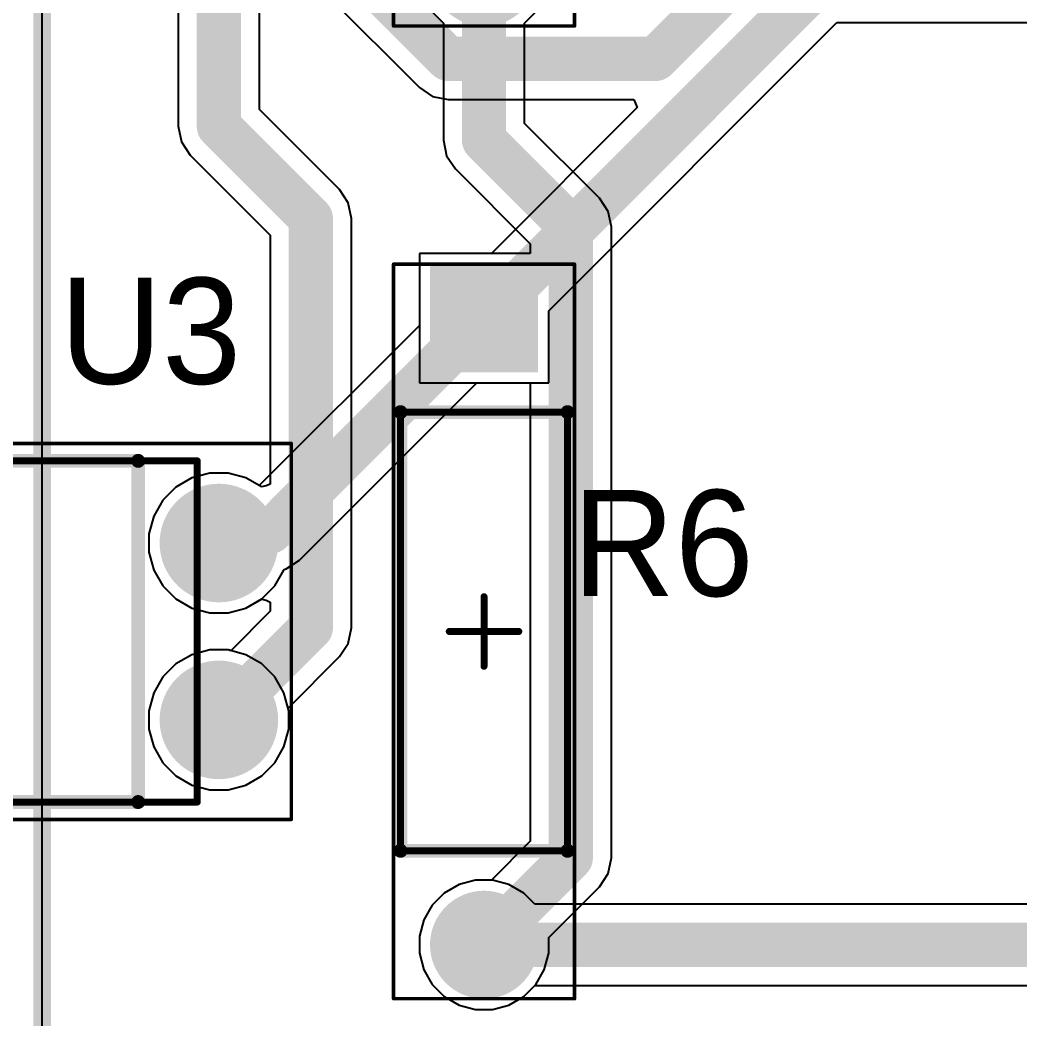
# Model space of a CAD drawing. Header units: millimetres. Extents: x 1.79 to 6.42, y 2.45 to 4.75.
# Drawn here: x 3.388 to 3.953, y 2.981 to 3.546 of the extents above; entities that cross this region are included whole.
import ezdxf

# ---------------------------------------------------------------- set-up
doc = ezdxf.new("R2010")
doc.units = ezdxf.units.MM
doc.header["$MEASUREMENT"] = 0
for name, color, linetype in [('BottomLayer', 5, 'Continuous'), ('BottomSolder', 6, 'Continuous'), ('Mechanical13', 56, 'Continuous'), ('Mechanical15', 56, 'Continuous'), ('MultiLayer', 9, 'Continuous'), ('PadHoleLayer', 156, 'Continuous'), ('TopLayer', 1, 'Continuous'), ('TopOverlay', 2, 'Continuous'), ('TopSolder', 216, 'Continuous')]:
    doc.layers.add(name, color=color, linetype=linetype)

# ---------------------------------------------------------------- blocks, each defined once
blk = doc.blocks.new('VISH_DIP_4_13')
at = {"layer": 'BottomLayer', "const_width": 0.02953}
for points in [[(0.13524, 0.05, 1), (0.16476, 0.05, 1)], [(-0.16476, -0.05, 1), (-0.13524, -0.05, 1)], [(0.13524, -0.05, 1), (0.16476, -0.05, 1)]]:
    blk.add_lwpolyline(points, format="xyb", close=True, dxfattribs=at)
at = {"layer": 'BottomLayer'}
blk.add_solid([(-0.17953, 0.02047), (-0.12047, 0.02047), (-0.17953, 0.07953), (-0.12047, 0.07953)], dxfattribs=at)
at = {"layer": 'BottomSolder', "const_width": 0.03353}
for points in [[(0.13324, 0.05, 1), (0.16676, 0.05, 1)], [(-0.16676, -0.05, 1), (-0.13324, -0.05, 1)], [(0.13324, -0.05, 1), (0.16676, -0.05, 1)]]:
    blk.add_lwpolyline(points, format="xyb", close=True, dxfattribs=at)
at = {"layer": 'BottomSolder'}
blk.add_solid([(-0.18353, 0.01647), (-0.11647, 0.01647), (-0.18353, 0.08353), (-0.11647, 0.08353)], dxfattribs=at)
at = {"layer": 'Mechanical13', "const_width": 0.00394}
for points in [[(-0.1378, 0.09646), (0.1378, 0.09646)], [(-0.1378, -0.09646), (-0.1378, 0.09646)], [(0.1378, -0.09646), (0.1378, 0.09646)], [(-0.1378, -0.09646), (0.1378, -0.09646)]]:
    blk.add_lwpolyline(points, dxfattribs=at)
at = {"layer": 'Mechanical13'}
for points, const_width in [([(-0.13878, 0.09646, 1), (-0.13681, 0.09646, 1)], 0.00197), ([(-0.13878, 0.09646, 1), (-0.13681, 0.09646, 1)], 0.00197), ([(0.13681, 0.09646, 1), (0.13878, 0.09646, 1)], 0.00197), ([(0.13681, 0.09646, 1), (0.13878, 0.09646, 1)], 0.00197), ([(-0.08268, 0.06102, 1), (-0.12205, 0.06102, 1)], 0.00394), ([(-0.12303, 0.06102, 1), (-0.12106, 0.06102, 1)], 0.00197), ([(-0.08366, 0.06102, 1), (-0.08169, 0.06102, 1)], 0.00197), ([(-0.13878, -0.09646, 1), (-0.13681, -0.09646, 1)], 0.00197), ([(-0.13878, -0.09646, 1), (-0.13681, -0.09646, 1)], 0.00197), ([(0.13681, -0.09646, 1), (0.13878, -0.09646, 1)], 0.00197), ([(0.13681, -0.09646, 1), (0.13878, -0.09646, 1)], 0.00197)]:
    blk.add_lwpolyline(points, format="xyb", close=True, dxfattribs=dict(at, const_width=const_width))
at = {"layer": 'Mechanical15'}
for points, const_width in [([(-0.19094, 0.1063), (0.19094, 0.1063)], 0.00197), ([(-0.19094, -0.1063), (-0.19094, 0.1063)], 0.00197), ([(0.19094, -0.1063), (0.19094, 0.1063)], 0.00197), ([(0, -0.01968), (0, 0.01969)], 0.00394), ([(-0.01968, 0), (0.01969, 0)], 0.00394), ([(-0.19094, -0.1063), (0.19094, -0.1063)], 0.00197)]:
    blk.add_lwpolyline(points, dxfattribs=dict(at, const_width=const_width))
for points, const_width in [([(-0.19144, 0.1063, 1), (-0.19045, 0.1063, 1)], 0.000984), ([(-0.19144, 0.1063, 1), (-0.19045, 0.1063, 1)], 0.000984), ([(0.19045, 0.1063, 1), (0.19144, 0.1063, 1)], 0.000984), ([(0.19045, 0.1063, 1), (0.19144, 0.1063, 1)], 0.000984), ([(-0.00098, 0.01969, 1), (0.00098, 0.01969, 1)], 0.00197), ([(-0.02067, 0, 1), (-0.0187, 0, 1)], 0.00197), ([(0.0187, 0, 1), (0.02067, 0, 1)], 0.00197), ([(-0.00098, -0.01968, 1), (0.00098, -0.01968, 1)], 0.00197), ([(-0.19144, -0.1063, 1), (-0.19045, -0.1063, 1)], 0.000984), ([(-0.19144, -0.1063, 1), (-0.19045, -0.1063, 1)], 0.000984), ([(0.19045, -0.1063, 1), (0.19144, -0.1063, 1)], 0.000984), ([(0.19045, -0.1063, 1), (0.19144, -0.1063, 1)], 0.000984)]:
    blk.add_lwpolyline(points, format="xyb", close=True, dxfattribs=dict(at, const_width=const_width))
at = {"layer": 'MultiLayer', "const_width": 0.02953}
for points in [[(0.13524, 0.05, 1), (0.16476, 0.05, 1)], [(-0.16476, -0.05, 1), (-0.13524, -0.05, 1)], [(0.13524, -0.05, 1), (0.16476, -0.05, 1)]]:
    blk.add_lwpolyline(points, format="xyb", close=True, dxfattribs=at)
at = {"layer": 'MultiLayer'}
blk.add_solid([(-0.17953, 0.02047), (-0.12047, 0.02047), (-0.17953, 0.07953), (-0.12047, 0.07953)], dxfattribs=at)
at = {"layer": 'PadHoleLayer', "const_width": 0.01772}
for points in [[(-0.15886, 0.05, 1), (-0.14114, 0.05, 1)], [(0.14114, 0.05, 1), (0.15886, 0.05, 1)], [(-0.15886, -0.05, 1), (-0.14114, -0.05, 1)], [(0.14114, -0.05, 1), (0.15886, -0.05, 1)]]:
    blk.add_lwpolyline(points, format="xyb", close=True, dxfattribs=at)
at = {"layer": 'TopLayer', "const_width": 0.02953}
for points in [[(0.13524, 0.05, 1), (0.16476, 0.05, 1)], [(-0.16476, -0.05, 1), (-0.13524, -0.05, 1)], [(0.13524, -0.05, 1), (0.16476, -0.05, 1)]]:
    blk.add_lwpolyline(points, format="xyb", close=True, dxfattribs=at)
at = {"layer": 'TopLayer'}
blk.add_solid([(-0.17953, 0.02047), (-0.12047, 0.02047), (-0.17953, 0.07953), (-0.12047, 0.07953)], dxfattribs=at)
at = {"layer": 'TopOverlay'}
for points, const_width in [([(-0.14508, 0.10118, 1), (-0.15492, 0.10118, 1)], 0.00984), ([(-0.15738, 0.10118, 1), (-0.15246, 0.10118, 1)], 0.00492), ([(-0.14754, 0.10118, 1), (-0.14262, 0.10118, 1)], 0.00492), ([(-0.1063, 0.09646, 1), (-0.10236, 0.09646, 1)], 0.00394), ([(-0.1063, 0.09646, 1), (-0.10236, 0.09646, 1)], 0.00394), ([(-0.02697, 0.09646, 1), (-0.02303, 0.09646, 1)], 0.00394), ([(-0.02697, 0.09646, 1), (-0.02303, 0.09646, 1)], 0.00394), ([(0.02303, 0.09646, 1), (0.02697, 0.09646, 1)], 0.00394), ([(0.02303, 0.09646, 1), (0.02697, 0.09646, 1)], 0.00394), ([(0.10236, 0.09646, 1), (0.1063, 0.09646, 1)], 0.00394), ([(0.10236, 0.09646, 1), (0.1063, 0.09646, 1)], 0.00394), ([(-0.05315, 0.05709, 1), (-0.07677, 0.05709, 1)], 0.02362), ([(-0.08268, 0.05709, 1), (-0.07087, 0.05709, 1)], 0.01181), ([(-0.05906, 0.05709, 1), (-0.04724, 0.05709, 1)], 0.01181), ([(-0.1063, -0.09646, 1), (-0.10236, -0.09646, 1)], 0.00394), ([(-0.1063, -0.09646, 1), (-0.10236, -0.09646, 1)], 0.00394), ([(0.10236, -0.09646, 1), (0.1063, -0.09646, 1)], 0.00394), ([(0.10236, -0.09646, 1), (0.1063, -0.09646, 1)], 0.00394)]:
    blk.add_lwpolyline(points, format="xyb", close=True, dxfattribs=dict(at, const_width=const_width))
at = {"layer": 'TopOverlay', "const_width": 0.00787}
for points in [[(-0.10433, 0.09646), (-0.025, 0.09646)], [(-0.10433, -0.09646), (-0.10433, 0.09646)], [(0.025, 0.09646), (0.10433, 0.09646)], [(0.10433, -0.09646), (0.10433, 0.09646)], [(-0.10433, -0.09646), (0.10433, -0.09646)]]:
    blk.add_lwpolyline(points, dxfattribs=at)
blk.add_lwpolyline([(0.025, 0.09646, -1), (-0.025, 0.09646)], format="xyb", dxfattribs=at)
at = {"layer": 'TopSolder', "const_width": 0.03353}
for points in [[(0.13324, 0.05, 1), (0.16676, 0.05, 1)], [(-0.16676, -0.05, 1), (-0.13324, -0.05, 1)], [(0.13324, -0.05, 1), (0.16676, -0.05, 1)]]:
    blk.add_lwpolyline(points, format="xyb", close=True, dxfattribs=at)
at = {"layer": 'TopSolder'}
blk.add_solid([(-0.18353, 0.01647), (-0.11647, 0.01647), (-0.18353, 0.08353), (-0.11647, 0.08353)], dxfattribs=at)
blk = doc.blocks.new('RESA60_630X240_24')
at = {"layer": 'BottomLayer', "const_width": 0.02657}
blk.add_lwpolyline([(0.16388, 0, 1), (0.19045, 0, 1)], format="xyb", close=True, dxfattribs=at)
at = {"layer": 'BottomLayer'}
blk.add_solid([(-0.20374, -0.02657), (-0.15059, -0.02657), (-0.20374, 0.02657), (-0.15059, 0.02657)], dxfattribs=at)
at = {"layer": 'BottomSolder', "const_width": 0.03057}
blk.add_lwpolyline([(0.16188, 0, 1), (0.19245, 0, 1)], format="xyb", close=True, dxfattribs=at)
at = {"layer": 'BottomSolder'}
blk.add_solid([(-0.20774, -0.03057), (-0.14659, -0.03057), (-0.20774, 0.03057), (-0.14659, 0.03057)], dxfattribs=at)
at = {"layer": 'Mechanical13', "const_width": 0.00394}
for points in [[(-0.12402, -0.04724), (-0.12402, 0.04724)], [(0.12402, 0.04724), (-0.12402, 0.04724)], [(0.12402, -0.04724), (0.12402, 0.04724)], [(0.12402, -0.04724), (-0.12402, -0.04724)]]:
    blk.add_lwpolyline(points, dxfattribs=at)
at = {"layer": 'Mechanical13', "const_width": 0.00197}
for points in [[(-0.125, 0.04724, 1), (-0.12303, 0.04724, 1)], [(-0.125, 0.04724, 1), (-0.12303, 0.04724, 1)], [(0.12303, 0.04724, 1), (0.125, 0.04724, 1)], [(0.12303, 0.04724, 1), (0.125, 0.04724, 1)], [(-0.125, -0.04724, 1), (-0.12303, -0.04724, 1)], [(-0.125, -0.04724, 1), (-0.12303, -0.04724, 1)], [(0.12303, -0.04724, 1), (0.125, -0.04724, 1)], [(0.12303, -0.04724, 1), (0.125, -0.04724, 1)]]:
    blk.add_lwpolyline(points, format="xyb", close=True, dxfattribs=at)
at = {"layer": 'Mechanical15'}
for points, const_width in [([(0.20768, 0.05118), (-0.20768, 0.05118)], 0.00197), ([(-0.20768, -0.05118), (-0.20768, 0.05118)], 0.00197), ([(0.20768, -0.05118), (0.20768, 0.05118)], 0.00197), ([(0, -0.01968), (0, 0.01969)], 0.00394), ([(0.01968, 0), (-0.01969, 0)], 0.00394), ([(0.20768, -0.05118), (-0.20768, -0.05118)], 0.00197)]:
    blk.add_lwpolyline(points, dxfattribs=dict(at, const_width=const_width))
for points, const_width in [([(-0.20817, 0.05118, 1), (-0.20719, 0.05118, 1)], 0.000984), ([(-0.20817, 0.05118, 1), (-0.20719, 0.05118, 1)], 0.000984), ([(0.20719, 0.05118, 1), (0.20817, 0.05118, 1)], 0.000984), ([(0.20719, 0.05118, 1), (0.20817, 0.05118, 1)], 0.000984), ([(-0.00098, 0.01969, 1), (0.00098, 0.01969, 1)], 0.00197), ([(-0.02067, 0, 1), (-0.0187, 0, 1)], 0.00197), ([(0.0187, 0, 1), (0.02067, 0, 1)], 0.00197), ([(-0.00098, -0.01968, 1), (0.00098, -0.01968, 1)], 0.00197), ([(-0.20817, -0.05118, 1), (-0.20719, -0.05118, 1)], 0.000984), ([(-0.20817, -0.05118, 1), (-0.20719, -0.05118, 1)], 0.000984), ([(0.20719, -0.05118, 1), (0.20817, -0.05118, 1)], 0.000984), ([(0.20719, -0.05118, 1), (0.20817, -0.05118, 1)], 0.000984)]:
    blk.add_lwpolyline(points, format="xyb", close=True, dxfattribs=dict(at, const_width=const_width))
at = {"layer": 'MultiLayer', "const_width": 0.02657}
blk.add_lwpolyline([(0.16388, 0, 1), (0.19045, 0, 1)], format="xyb", close=True, dxfattribs=at)
at = {"layer": 'MultiLayer'}
blk.add_solid([(-0.20374, -0.02657), (-0.15059, -0.02657), (-0.20374, 0.02657), (-0.15059, 0.02657)], dxfattribs=at)
at = {"layer": 'PadHoleLayer', "const_width": 0.01673}
for points in [[(-0.18553, 0, 1), (-0.1688, 0, 1)], [(0.1688, 0, 1), (0.18553, 0, 1)]]:
    blk.add_lwpolyline(points, format="xyb", close=True, dxfattribs=at)
at = {"layer": 'TopLayer', "const_width": 0.02657}
blk.add_lwpolyline([(0.16388, 0, 1), (0.19045, 0, 1)], format="xyb", close=True, dxfattribs=at)
at = {"layer": 'TopLayer'}
blk.add_solid([(-0.20374, -0.02657), (-0.15059, -0.02657), (-0.20374, 0.02657), (-0.15059, 0.02657)], dxfattribs=at)
at = {"layer": 'TopOverlay', "const_width": 0.00787}
for points in [[(0.12402, 0.04724), (-0.12402, 0.04724)], [(-0.12402, -0.04724), (-0.12402, 0.04724)], [(0.12402, -0.04724), (0.12402, 0.04724)], [(0.12402, -0.04724), (-0.12402, -0.04724)]]:
    blk.add_lwpolyline(points, dxfattribs=at)
at = {"layer": 'TopOverlay', "const_width": 0.00394}
for points in [[(-0.12598, 0.04724, 1), (-0.12205, 0.04724, 1)], [(-0.12598, 0.04724, 1), (-0.12205, 0.04724, 1)], [(0.12205, 0.04724, 1), (0.12598, 0.04724, 1)], [(0.12205, 0.04724, 1), (0.12598, 0.04724, 1)], [(-0.12598, -0.04724, 1), (-0.12205, -0.04724, 1)], [(-0.12598, -0.04724, 1), (-0.12205, -0.04724, 1)], [(0.12205, -0.04724, 1), (0.12598, -0.04724, 1)], [(0.12205, -0.04724, 1), (0.12598, -0.04724, 1)]]:
    blk.add_lwpolyline(points, format="xyb", close=True, dxfattribs=at)
at = {"layer": 'TopSolder', "const_width": 0.03057}
blk.add_lwpolyline([(0.16188, 0, 1), (0.19245, 0, 1)], format="xyb", close=True, dxfattribs=at)
at = {"layer": 'TopSolder'}
blk.add_solid([(-0.20774, -0.03057), (-0.14659, -0.03057), (-0.20774, 0.03057), (-0.14659, 0.03057)], dxfattribs=at)
blk = doc.blocks.new('RESA60_630X240_25')
at = {"layer": 'BottomLayer', "const_width": 0.02657}
blk.add_lwpolyline([(0.16388, 0, 1), (0.19045, 0, 1)], format="xyb", close=True, dxfattribs=at)
at = {"layer": 'BottomLayer'}
blk.add_solid([(-0.20374, -0.02657), (-0.15059, -0.02657), (-0.20374, 0.02657), (-0.15059, 0.02657)], dxfattribs=at)
at = {"layer": 'BottomSolder', "const_width": 0.03057}
blk.add_lwpolyline([(0.16188, 0, 1), (0.19245, 0, 1)], format="xyb", close=True, dxfattribs=at)
at = {"layer": 'BottomSolder'}
blk.add_solid([(-0.20774, -0.03057), (-0.14659, -0.03057), (-0.20774, 0.03057), (-0.14659, 0.03057)], dxfattribs=at)
at = {"layer": 'Mechanical13', "const_width": 0.00394}
for points in [[(-0.12402, -0.04724), (-0.12402, 0.04724)], [(0.12402, 0.04724), (-0.12402, 0.04724)], [(0.12402, -0.04724), (0.12402, 0.04724)], [(0.12402, -0.04724), (-0.12402, -0.04724)]]:
    blk.add_lwpolyline(points, dxfattribs=at)
at = {"layer": 'Mechanical13', "const_width": 0.00197}
for points in [[(-0.125, 0.04724, 1), (-0.12303, 0.04724, 1)], [(-0.125, 0.04724, 1), (-0.12303, 0.04724, 1)], [(0.12303, 0.04724, 1), (0.125, 0.04724, 1)], [(0.12303, 0.04724, 1), (0.125, 0.04724, 1)], [(-0.125, -0.04724, 1), (-0.12303, -0.04724, 1)], [(-0.125, -0.04724, 1), (-0.12303, -0.04724, 1)], [(0.12303, -0.04724, 1), (0.125, -0.04724, 1)], [(0.12303, -0.04724, 1), (0.125, -0.04724, 1)]]:
    blk.add_lwpolyline(points, format="xyb", close=True, dxfattribs=at)
at = {"layer": 'Mechanical15'}
for points, const_width in [([(0.20768, 0.05118), (-0.20768, 0.05118)], 0.00197), ([(-0.20768, -0.05118), (-0.20768, 0.05118)], 0.00197), ([(0.20768, -0.05118), (0.20768, 0.05118)], 0.00197), ([(0, -0.01968), (0, 0.01969)], 0.00394), ([(0.01968, 0), (-0.01969, 0)], 0.00394), ([(0.20768, -0.05118), (-0.20768, -0.05118)], 0.00197)]:
    blk.add_lwpolyline(points, dxfattribs=dict(at, const_width=const_width))
for points, const_width in [([(-0.20817, 0.05118, 1), (-0.20719, 0.05118, 1)], 0.000984), ([(-0.20817, 0.05118, 1), (-0.20719, 0.05118, 1)], 0.000984), ([(0.20719, 0.05118, 1), (0.20817, 0.05118, 1)], 0.000984), ([(0.20719, 0.05118, 1), (0.20817, 0.05118, 1)], 0.000984), ([(-0.00098, 0.01969, 1), (0.00098, 0.01969, 1)], 0.00197), ([(-0.02067, 0, 1), (-0.0187, 0, 1)], 0.00197), ([(0.0187, 0, 1), (0.02067, 0, 1)], 0.00197), ([(-0.00098, -0.01968, 1), (0.00098, -0.01968, 1)], 0.00197), ([(-0.20817, -0.05118, 1), (-0.20719, -0.05118, 1)], 0.000984), ([(-0.20817, -0.05118, 1), (-0.20719, -0.05118, 1)], 0.000984), ([(0.20719, -0.05118, 1), (0.20817, -0.05118, 1)], 0.000984), ([(0.20719, -0.05118, 1), (0.20817, -0.05118, 1)], 0.000984)]:
    blk.add_lwpolyline(points, format="xyb", close=True, dxfattribs=dict(at, const_width=const_width))
at = {"layer": 'MultiLayer', "const_width": 0.02657}
blk.add_lwpolyline([(0.16388, 0, 1), (0.19045, 0, 1)], format="xyb", close=True, dxfattribs=at)
at = {"layer": 'MultiLayer'}
blk.add_solid([(-0.20374, -0.02657), (-0.15059, -0.02657), (-0.20374, 0.02657), (-0.15059, 0.02657)], dxfattribs=at)
at = {"layer": 'PadHoleLayer', "const_width": 0.01673}
for points in [[(-0.18553, 0, 1), (-0.1688, 0, 1)], [(0.1688, 0, 1), (0.18553, 0, 1)]]:
    blk.add_lwpolyline(points, format="xyb", close=True, dxfattribs=at)
at = {"layer": 'TopLayer', "const_width": 0.02657}
blk.add_lwpolyline([(0.16388, 0, 1), (0.19045, 0, 1)], format="xyb", close=True, dxfattribs=at)
at = {"layer": 'TopLayer'}
blk.add_solid([(-0.20374, -0.02657), (-0.15059, -0.02657), (-0.20374, 0.02657), (-0.15059, 0.02657)], dxfattribs=at)
at = {"layer": 'TopOverlay', "const_width": 0.00787}
for points in [[(0.12402, 0.04724), (-0.12402, 0.04724)], [(-0.12402, -0.04724), (-0.12402, 0.04724)], [(0.12402, -0.04724), (0.12402, 0.04724)], [(0.12402, -0.04724), (-0.12402, -0.04724)]]:
    blk.add_lwpolyline(points, dxfattribs=at)
at = {"layer": 'TopOverlay', "const_width": 0.00394}
for points in [[(-0.12598, 0.04724, 1), (-0.12205, 0.04724, 1)], [(-0.12598, 0.04724, 1), (-0.12205, 0.04724, 1)], [(0.12205, 0.04724, 1), (0.12598, 0.04724, 1)], [(0.12205, 0.04724, 1), (0.12598, 0.04724, 1)], [(-0.12598, -0.04724, 1), (-0.12205, -0.04724, 1)], [(-0.12598, -0.04724, 1), (-0.12205, -0.04724, 1)], [(0.12205, -0.04724, 1), (0.12598, -0.04724, 1)], [(0.12205, -0.04724, 1), (0.12598, -0.04724, 1)]]:
    blk.add_lwpolyline(points, format="xyb", close=True, dxfattribs=at)
at = {"layer": 'TopSolder', "const_width": 0.03057}
blk.add_lwpolyline([(0.16188, 0, 1), (0.19245, 0, 1)], format="xyb", close=True, dxfattribs=at)
at = {"layer": 'TopSolder'}
blk.add_solid([(-0.20774, -0.03057), (-0.14659, -0.03057), (-0.20774, 0.03057), (-0.14659, 0.03057)], dxfattribs=at)

msp = doc.modelspace()

# ---------------------------------------------------------------- linework, layer by layer
at = {"layer": 'BottomLayer'}
for p, q in [((3.4, 2.45), (3.4, 4.75)), ((3.55187, 3.56912), (3.61345, 3.50754)), ((3.68657, 3.3813), (3.84962, 3.54435)), ((3.84962, 3.54435), (4.25531, 3.54435)), ((3.61345, 3.50754), (3.62089, 3.50256)), ((3.62089, 3.50256), (3.62967, 3.50082)), ((3.62967, 3.50082), (3.73468, 3.50082)), ((3.73659, 3.4962), (3.65413, 3.41374)), ((3.73468, 3.50082), (3.73659, 3.4962)), ((3.65413, 3.41374), (3.61343, 3.41374)), ((3.61343, 3.41374), (3.61343, 3.37303)), ((3.68657, 3.34059), (3.68657, 3.3813)), ((3.61343, 3.37303), (3.52284, 3.28245)), ((3.54557, 3.24029), (3.64587, 3.34059)), ((3.64587, 3.34059), (3.68657, 3.34059)), ((3.48474, 3.28683), (3.47573, 3.28163)), ((3.4948, 3.28953), (3.48474, 3.28683)), ((3.5052, 3.28953), (3.4948, 3.28953)), ((3.51526, 3.28683), (3.5052, 3.28953)), ((3.52284, 3.28245), (3.51526, 3.28683)), ((3.47573, 3.28163), (3.46837, 3.27427)), ((3.46837, 3.27427), (3.46317, 3.26526)), ((3.46317, 3.26526), (3.46047, 3.2552)), ((3.46047, 3.2552), (3.46047, 3.2448)), ((3.46047, 3.2448), (3.46317, 3.23474)), ((3.53813, 3.23532), (3.54557, 3.24029)), ((3.46317, 3.23474), (3.46837, 3.22573)), ((3.53163, 3.22573), (3.53683, 3.23474)), ((3.53683, 3.23474), (3.53692, 3.23508)), ((3.53692, 3.23508), (3.53813, 3.23532)), ((3.46837, 3.22573), (3.47573, 3.21837)), ((3.52427, 3.21837), (3.53163, 3.22573)), ((3.47573, 3.21837), (3.48474, 3.21317)), ((3.48474, 3.21317), (3.4948, 3.21047)), ((3.5052, 3.21047), (3.51526, 3.21317)), ((3.51526, 3.21317), (3.52427, 3.21837)), ((3.4948, 3.21047), (3.5052, 3.21047)), ((3.48474, 3.18683), (3.47573, 3.18163)), ((3.4948, 3.18953), (3.48474, 3.18683)), ((3.5052, 3.18953), (3.4948, 3.18953)), ((3.51526, 3.18683), (3.5052, 3.18953)), ((3.52427, 3.18163), (3.51526, 3.18683)), ((3.47573, 3.18163), (3.46837, 3.17427)), ((3.53163, 3.17427), (3.52427, 3.18163)), ((3.46837, 3.17427), (3.46317, 3.16526)), ((3.53683, 3.16526), (3.53163, 3.17427)), ((3.46317, 3.16526), (3.46047, 3.1552)), ((3.53953, 3.1552), (3.53683, 3.16526)), ((3.46047, 3.1552), (3.46047, 3.1448)), ((3.53953, 3.1448), (3.53953, 3.1552)), ((3.46047, 3.1448), (3.46317, 3.13474)), ((3.53683, 3.13474), (3.53953, 3.1448)), ((3.46317, 3.13474), (3.46837, 3.12573)), ((3.53163, 3.12573), (3.53683, 3.13474)), ((3.46837, 3.12573), (3.47573, 3.11837)), ((3.52427, 3.11837), (3.53163, 3.12573)), ((3.47573, 3.11837), (3.48474, 3.11317)), ((3.51526, 3.11317), (3.52427, 3.11837)), ((3.48474, 3.11317), (3.4948, 3.11047)), ((3.5052, 3.11047), (3.51526, 3.11317)), ((3.4948, 3.11047), (3.5052, 3.11047)), ((3.63588, 3.05692), (3.62754, 3.0521)), ((3.64518, 3.05941), (3.63588, 3.05692)), ((3.65482, 3.05941), (3.64518, 3.05941)), ((3.66412, 3.05692), (3.65482, 3.05941)), ((3.67246, 3.0521), (3.66412, 3.05692)), ((3.62754, 3.0521), (3.62073, 3.04529)), ((3.67878, 3.04577), (3.67246, 3.0521)), ((3.62073, 3.04529), (3.61592, 3.03695)), ((4.05273, 3.04577), (3.67878, 3.04577)), ((3.61592, 3.03695), (3.61343, 3.02765)), ((3.61343, 3.02765), (3.61343, 3.01802)), ((3.61343, 3.01802), (3.61592, 3.00872)), ((3.61592, 3.00872), (3.62073, 3.00038)), ((3.62073, 3.00038), (3.62754, 2.99357)), ((3.67246, 2.99357), (3.67878, 2.99989)), ((3.67878, 2.99989), (4.04323, 2.99989)), ((3.62754, 2.99357), (3.63588, 2.98875)), ((3.66412, 2.98875), (3.67246, 2.99357)), ((3.63588, 2.98875), (3.64518, 2.98626)), ((3.65482, 2.98626), (3.66412, 2.98875)), ((3.64518, 2.98626), (3.65482, 2.98626))]:
    msp.add_line(p, q, dxfattribs=at)
at = {"layer": 'BottomLayer', "const_width": 0.025}
for points in [[(3.7471, 3.52376), (3.85688, 3.63355)], [(3.56809, 3.58534), (3.62967, 3.52376)], [(3.65, 3.37717), (3.84012, 3.56729)], [(3.62967, 3.52376), (3.7471, 3.52376)], [(3.52935, 3.25652), (3.65, 3.37717)], [(3.5, 3.25), (3.50652, 3.25652)], [(3.50652, 3.25652), (3.52935, 3.25652)], [(3.65, 3.02283), (4.05273, 3.02283)]]:
    msp.add_lwpolyline(points, dxfattribs=at)
at = {"layer": 'BottomLayer', "const_width": 0.0125}
for points in [[(3.62342, 3.52376, 1), (3.63592, 3.52376, 1)], [(3.62342, 3.52376, 1), (3.63592, 3.52376, 1)], [(3.74085, 3.52376, 1), (3.75335, 3.52376, 1)], [(3.74085, 3.52376, 1), (3.75335, 3.52376, 1)], [(3.64375, 3.37717, 1), (3.65625, 3.37717, 1)], [(3.64375, 3.37717, 1), (3.65625, 3.37717, 1)], [(3.50027, 3.25652, 1), (3.51277, 3.25652, 1)], [(3.50027, 3.25652, 1), (3.51277, 3.25652, 1)], [(3.5231, 3.25652, 1), (3.5356, 3.25652, 1)], [(3.5231, 3.25652, 1), (3.5356, 3.25652, 1)], [(3.49375, 3.25, 1), (3.50625, 3.25, 1)], [(3.64375, 3.02283, 1), (3.65625, 3.02283, 1)]]:
    msp.add_lwpolyline(points, format="xyb", close=True, dxfattribs=at)
at = {"layer": 'TopLayer'}
for p, q in [((3.4, 2.45), (3.4, 4.75)), ((3.47706, 3.6676), (3.47706, 3.48563)), ((3.52294, 3.49513), (3.52294, 3.6676)), ((3.62073, 3.55038), (3.62706, 3.54405)), ((3.67294, 3.54405), (3.67927, 3.55038)), ((3.62706, 3.54405), (3.62706, 3.47778)), ((3.67294, 3.48728), (3.67294, 3.54405)), ((3.56825, 3.44982), (3.52294, 3.49513)), ((3.47706, 3.48563), (3.47881, 3.47685)), ((3.7153, 3.44493), (3.67294, 3.48728)), ((3.47881, 3.47685), (3.48378, 3.46941)), ((3.62706, 3.47778), (3.62881, 3.469)), ((3.48378, 3.46941), (3.52909, 3.4241)), ((3.62881, 3.469), (3.63378, 3.46156)), ((3.63378, 3.46156), (3.67613, 3.4192)), ((3.57322, 3.44238), (3.56825, 3.44982)), ((3.57497, 3.4336), (3.57322, 3.44238)), ((3.72027, 3.43749), (3.7153, 3.44493)), ((3.72202, 3.42871), (3.72027, 3.43749)), ((3.57497, 3.20203), (3.57497, 3.4336)), ((3.72202, 3.07191), (3.72202, 3.42871)), ((3.52909, 3.4241), (3.52909, 3.28335)), ((3.67613, 3.4192), (3.67613, 3.41374)), ((3.67613, 3.41374), (3.61343, 3.41374)), ((3.61343, 3.41374), (3.61343, 3.34059)), ((3.61343, 3.34059), (3.67613, 3.34059)), ((3.67613, 3.34059), (3.67613, 3.08141)), ((3.48474, 3.28683), (3.47573, 3.28163)), ((3.4948, 3.28953), (3.48474, 3.28683)), ((3.5052, 3.28953), (3.4948, 3.28953)), ((3.51526, 3.28683), (3.5052, 3.28953)), ((3.52409, 3.28174), (3.51526, 3.28683)), ((3.47573, 3.28163), (3.46837, 3.27427)), ((3.52675, 3.28238), (3.52409, 3.28174)), ((3.52909, 3.28335), (3.52675, 3.28238)), ((3.46837, 3.27427), (3.46317, 3.26526)), ((3.46317, 3.26526), (3.46047, 3.2552)), ((3.46047, 3.2552), (3.46047, 3.2448)), ((3.46047, 3.2448), (3.46317, 3.23474)), ((3.46317, 3.23474), (3.46837, 3.22573)), ((3.46837, 3.22573), (3.47573, 3.21837)), ((3.47573, 3.21837), (3.48474, 3.21317)), ((3.48474, 3.21317), (3.4948, 3.21047)), ((3.5052, 3.21047), (3.51526, 3.21317)), ((3.51526, 3.21317), (3.52409, 3.21826)), ((3.52409, 3.21826), (3.52675, 3.21762)), ((3.52675, 3.21762), (3.52909, 3.21665)), ((3.52909, 3.21665), (3.52909, 3.21153)), ((3.4948, 3.21047), (3.5052, 3.21047)), ((3.52909, 3.21153), (3.50669, 3.18913)), ((3.57322, 3.19325), (3.57497, 3.20203)), ((3.56825, 3.18581), (3.57322, 3.19325)), ((3.48474, 3.18683), (3.47573, 3.18163)), ((3.4948, 3.18953), (3.48474, 3.18683)), ((3.5052, 3.18953), (3.4948, 3.18953)), ((3.50669, 3.18913), (3.5052, 3.18953)), ((3.53913, 3.15669), (3.56825, 3.18581)), ((3.47573, 3.18163), (3.46837, 3.17427)), ((3.46837, 3.17427), (3.46317, 3.16526)), ((3.46317, 3.16526), (3.46047, 3.1552)), ((3.53953, 3.1552), (3.53913, 3.15669)), ((3.46047, 3.1552), (3.46047, 3.1448)), ((3.53953, 3.1448), (3.53953, 3.1552)), ((3.46047, 3.1448), (3.46317, 3.13474)), ((3.53683, 3.13474), (3.53953, 3.1448)), ((3.46317, 3.13474), (3.46837, 3.12573)), ((3.53163, 3.12573), (3.53683, 3.13474)), ((3.46837, 3.12573), (3.47573, 3.11837)), ((3.52427, 3.11837), (3.53163, 3.12573)), ((3.47573, 3.11837), (3.48474, 3.11317)), ((3.51526, 3.11317), (3.52427, 3.11837)), ((3.48474, 3.11317), (3.4948, 3.11047)), ((3.5052, 3.11047), (3.51526, 3.11317)), ((3.4948, 3.11047), (3.5052, 3.11047)), ((3.67613, 3.08141), (3.65413, 3.05941)), ((3.72027, 3.06313), (3.72202, 3.07191)), ((3.7153, 3.05569), (3.72027, 3.06313)), ((3.63588, 3.05692), (3.62754, 3.0521)), ((3.64518, 3.05941), (3.63588, 3.05692)), ((3.65413, 3.05941), (3.64518, 3.05941)), ((3.68657, 3.02697), (3.7153, 3.05569)), ((3.62754, 3.0521), (3.62073, 3.04529)), ((3.62073, 3.04529), (3.61592, 3.03695)), ((3.61592, 3.03695), (3.61343, 3.02765)), ((3.61343, 3.02765), (3.61343, 3.01802)), ((3.68657, 3.01802), (3.68657, 3.02697)), ((3.61343, 3.01802), (3.61592, 3.00872)), ((3.68408, 3.00872), (3.68657, 3.01802)), ((3.61592, 3.00872), (3.62073, 3.00038)), ((3.67927, 3.00038), (3.68408, 3.00872)), ((3.62073, 3.00038), (3.62754, 2.99357)), ((3.67246, 2.99357), (3.67927, 3.00038)), ((3.62754, 2.99357), (3.63588, 2.98875)), ((3.66412, 2.98875), (3.67246, 2.99357)), ((3.63588, 2.98875), (3.64518, 2.98626)), ((3.65482, 2.98626), (3.66412, 2.98875)), ((3.64518, 2.98626), (3.65482, 2.98626))]:
    msp.add_line(p, q, dxfattribs=at)
at = {"layer": 'TopLayer', "const_width": 0.025}
for points in [[(3.5, 3.48563), (3.5, 3.7)], [(3.65, 3.47778), (3.65, 3.57283)], [(3.5, 3.48563), (3.55203, 3.4336)], [(3.65, 3.47778), (3.69907, 3.42871)], [(3.55203, 3.20203), (3.55203, 3.4336)], [(3.69907, 3.07191), (3.69907, 3.42871)], [(3.5, 3.15), (3.55203, 3.20203)], [(3.65, 3.02283), (3.69907, 3.07191)]]:
    msp.add_lwpolyline(points, dxfattribs=at)
at = {"layer": 'TopLayer', "const_width": 0.0125}
for points in [[(3.49375, 3.48563, 1), (3.50625, 3.48563, 1)], [(3.49375, 3.48563, 1), (3.50625, 3.48563, 1)], [(3.64375, 3.47778, 1), (3.65625, 3.47778, 1)], [(3.64375, 3.47778, 1), (3.65625, 3.47778, 1)], [(3.54578, 3.4336, 1), (3.55828, 3.4336, 1)], [(3.54578, 3.4336, 1), (3.55828, 3.4336, 1)], [(3.69282, 3.42871, 1), (3.70532, 3.42871, 1)], [(3.69282, 3.42871, 1), (3.70532, 3.42871, 1)], [(3.54578, 3.20203, 1), (3.55828, 3.20203, 1)], [(3.54578, 3.20203, 1), (3.55828, 3.20203, 1)], [(3.49375, 3.15, 1), (3.50625, 3.15, 1)], [(3.69282, 3.07191, 1), (3.70532, 3.07191, 1)], [(3.69282, 3.07191, 1), (3.70532, 3.07191, 1)], [(3.64375, 3.02283, 1), (3.65625, 3.02283, 1)]]:
    msp.add_lwpolyline(points, format="xyb", close=True, dxfattribs=at)
at = {"layer": 'TopOverlay', "const_width": 0.01}
msp.add_lwpolyline([(3.4, 2.47), (3.4, 4.74)], dxfattribs=at)

# ---------------------------------------------------------------- block references
at = {"rotation": 270}
for name, p in [('RESA60_630X240_25', (3.65, 3.75)), ('RESA60_630X240_24', (3.65, 3.2))]:
    msp.add_blockref(name, p, dxfattribs=at)
msp.add_blockref('VISH_DIP_4_13', (3.35, 3.2))

# ---------------------------------------------------------------- texts
at = {"layer": 'TopOverlay'}
for s, p in [('U3', (3.41002, 3.34001)), ('R6', (3.70002, 3.22001))]:
    msp.add_text(s, height=0.06, dxfattribs=at).set_placement(p)

doc.saveas('drawing.dxf')
